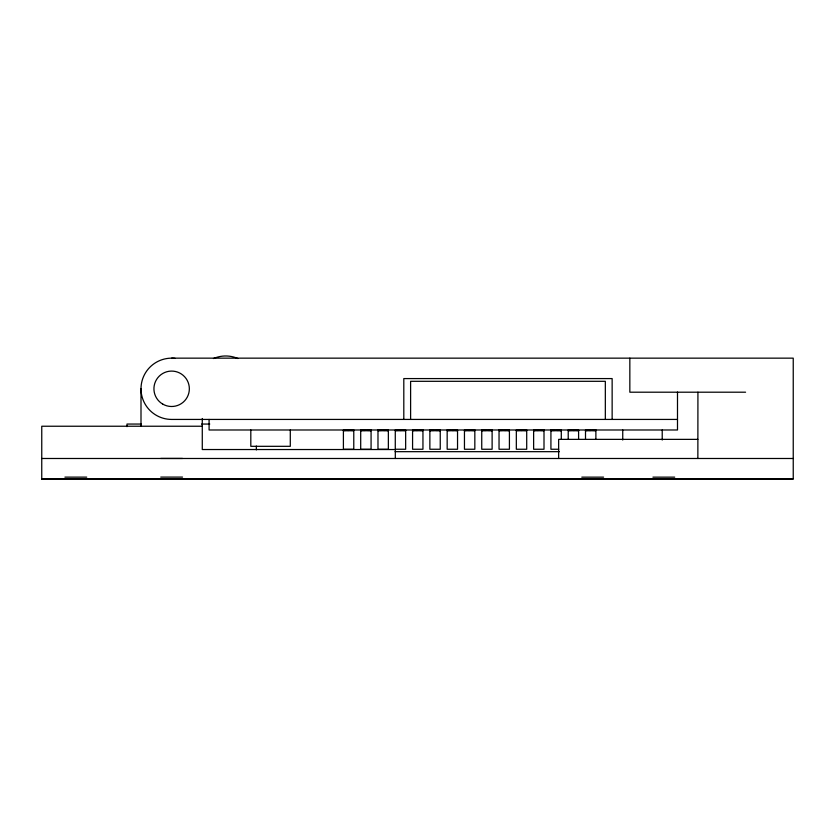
<?xml version="1.0" encoding="UTF-8"?>
<svg xmlns="http://www.w3.org/2000/svg" width="835" height="835" viewBox="0 0 835 835"><rect width="100%" height="100%" fill="white"/><g stroke="black" fill="none" stroke-linecap="round" stroke-linejoin="round"><path stroke-width="1.25" d="M793.24 478.935L41.75 479.019L793.24 478.914L793.24 358.152L171.645 358.152M745.582 392.2L629.841 392.2L629.841 358.152M677.498 419.431L171.645 419.431A30.634 30.634 0 0 1 141.052 387.075A30.634 30.634 0 0 1 175.068 358.351M141.209 424.055L126.983 424.055L126.983 426.643M201.59 424.055L209.773 424.055M202.279 426.236L41.76 426.236L41.75 479.019M343.404 430.662L353.779 430.662M360.699 430.662L371.074 430.662M377.984 430.662L388.358 430.662M395.279 430.662L405.653 430.662M412.573 430.662L422.948 430.662M429.868 430.662L440.243 430.662M447.163 430.662L457.538 430.662M464.458 430.662L474.833 430.662M481.743 430.662L492.118 430.662M499.038 430.662L509.413 430.662M516.333 430.662L526.708 430.662M533.628 430.662L544.003 430.662M550.923 430.662L561.297 430.662M568.217 430.662L578.592 430.662M585.502 430.662L595.877 430.662M697.862 439.367L558.646 439.367L558.646 458.488M558.698 449.251L550.923 449.251L550.923 429.983M395.08 451.672L559.419 451.672M160.748 458.446L182.531 458.446M41.75 458.488L793.24 458.488M64.911 477.129L86.704 477.129M160.748 477.098L182.531 477.098M581.797 477.15L603.58 477.15M652.928 477.15L674.711 477.15M697.924 392.2L697.862 458.488M677.498 392.053L677.498 429.983L209.084 429.983L209.084 419.431M662.218 429.983L662.218 440.035M622.743 429.983L622.743 440.035M612.139 419.431L612.139 378.579L403.806 378.579L403.806 419.431M605.333 419.431L605.333 381.303L410.611 381.303L410.611 419.431M595.877 429.983L595.877 439.335M595.699 429.983L595.699 430.662M595.188 429.983L595.188 430.662M594.363 429.983L594.363 430.662M593.288 429.983L593.288 430.662M592.036 429.983L592.036 430.662M590.689 429.983L590.689 430.662M589.353 429.983L589.353 430.662M588.101 429.983L588.101 430.662M587.026 429.983L587.026 430.662M586.201 429.983L586.201 430.662M585.679 429.983L585.679 430.662M585.502 429.983L585.502 439.335M578.592 429.983L578.592 439.335M578.415 429.983L578.415 430.662M577.893 429.983L577.893 430.662M577.068 429.983L577.068 430.662M575.993 429.983L575.993 430.662M574.741 429.983L574.741 430.662M573.405 429.983L573.405 430.662M572.058 429.983L572.058 430.662M570.806 429.983L570.806 430.662M569.731 429.983L569.731 430.662M568.906 429.983L568.906 430.662M568.384 429.983L568.384 430.662M568.217 429.983L568.217 439.335M561.297 429.983L561.297 439.335M561.12 429.983L561.12 430.662M560.598 429.983L560.598 430.662M559.774 429.983L559.774 430.662M558.698 429.983L558.698 430.662M557.446 429.983L557.446 430.662M556.11 429.983L556.11 430.662M554.764 429.983L554.764 430.662M553.511 429.983L553.511 430.662M552.436 429.983L552.436 430.662M551.611 429.983L551.611 430.662M551.1 429.983L551.1 430.662M544.003 429.983L544.003 449.251L533.628 449.251L533.628 429.983M543.825 429.983L543.825 430.662M543.303 429.983L543.303 430.662M542.479 429.983L542.479 430.662M541.404 429.983L541.404 430.662M540.161 429.983L540.161 430.662M538.815 429.983L538.815 430.662M537.469 429.983L537.469 430.662M536.216 429.983L536.216 430.662M535.141 429.983L535.141 430.662M534.317 429.983L534.317 430.662M533.805 429.983L533.805 430.662M526.708 429.983L526.708 449.251L516.333 449.251L516.333 429.983M526.53 429.983L526.53 430.662M526.019 429.983L526.019 430.662M525.194 429.983L525.194 430.662M524.119 429.983L524.119 430.662M522.867 429.983L522.867 430.662M521.52 429.983L521.52 430.662M520.174 429.983L520.174 430.662M518.932 429.983L518.932 430.662M517.857 429.983L517.857 430.662M517.032 429.983L517.032 430.662M516.51 429.983L516.51 430.662M509.413 429.983L509.413 449.251L499.038 449.251L499.038 429.983M509.235 429.983L509.235 430.662M508.724 429.983L508.724 430.662M507.899 429.983L507.899 430.662M506.824 429.983L506.824 430.662M505.572 429.983L505.572 430.662M504.225 429.983L504.225 430.662M502.889 429.983L502.889 430.662M501.637 429.983L501.637 430.662M500.562 429.983L500.562 430.662M499.737 429.983L499.737 430.662M499.215 429.983L499.215 430.662M492.118 429.983L492.118 449.251L481.743 449.251L481.743 429.983M491.951 429.983L491.951 430.662M491.429 429.983L491.429 430.662M490.604 429.983L490.604 430.662M489.529 429.983L489.529 430.662M488.277 429.983L488.277 430.662M486.93 429.983L486.93 430.662M485.594 429.983L485.594 430.662M484.342 429.983L484.342 430.662M483.267 429.983L483.267 430.662M482.442 429.983L482.442 430.662M481.92 429.983L481.92 430.662M474.833 429.983L474.833 449.251L464.458 449.251L464.458 429.983M474.656 429.983L474.656 430.662M474.134 429.983L474.134 430.662M473.309 429.983L473.309 430.662M472.234 429.983L472.234 430.662M470.982 429.983L470.982 430.662M469.646 429.983L469.646 430.662M468.299 429.983L468.299 430.662M467.047 429.983L467.047 430.662M465.972 429.983L465.972 430.662M465.147 429.983L465.147 430.662M464.625 429.983L464.625 430.662M457.538 429.983L457.538 449.251L447.163 449.251L447.163 429.983M457.361 429.983L457.361 430.662M456.839 429.983L456.839 430.662M456.014 429.983L456.014 430.662M454.939 429.983L454.939 430.662M453.687 429.983L453.687 430.662M452.351 429.983L452.351 430.662M451.004 429.983L451.004 430.662M449.752 429.983L449.752 430.662M448.677 429.983L448.677 430.662M447.852 429.983L447.852 430.662M447.341 429.983L447.341 430.662M440.243 429.983L440.243 449.251L429.868 449.251L429.868 429.983M440.066 429.983L440.066 430.662M439.544 429.983L439.544 430.662M438.719 429.983L438.719 430.662M437.644 429.983L437.644 430.662M436.402 429.983L436.402 430.662M435.056 429.983L435.056 430.662M433.709 429.983L433.709 430.662M432.457 429.983L432.457 430.662M431.382 429.983L431.382 430.662M430.557 429.983L430.557 430.662M430.046 429.983L430.046 430.662M422.948 429.983L422.948 449.251L412.573 449.251L412.573 429.983M422.771 429.983L422.771 430.662M422.26 429.983L422.26 430.662M421.435 429.983L421.435 430.662M420.36 429.983L420.36 430.662M419.107 429.983L419.107 430.662M417.761 429.983L417.761 430.662M416.414 429.983L416.414 430.662M415.172 429.983L415.172 430.662M414.097 429.983L414.097 430.662M413.273 429.983L413.273 430.662M412.751 429.983L412.751 430.662M405.653 429.983L405.653 449.251L395.279 449.251L395.279 429.983M405.476 429.983L405.476 430.662M404.965 429.983L404.965 430.662M404.14 429.983L404.14 430.662M403.065 429.983L403.065 430.662M401.812 429.983L401.812 430.662M400.466 429.983L400.466 430.662M399.13 429.983L399.13 430.662M397.877 429.983L397.877 430.662M396.802 429.983L396.802 430.662M395.978 429.983L395.978 430.662M395.456 429.983L395.456 430.662M395.31 458.498L395.31 449.533L202.279 449.533L202.279 418.492M388.358 429.983L388.358 449.251L377.984 449.251L377.984 429.983M388.192 429.983L388.192 430.662M387.67 429.983L387.67 430.662M386.845 429.983L386.845 430.662M385.77 429.983L385.77 430.662M384.517 429.983L384.517 430.662M383.171 429.983L383.171 430.662M381.835 429.983L381.835 430.662M380.583 429.983L380.583 430.662M379.507 429.983L379.507 430.662M378.683 429.983L378.683 430.662M378.161 429.983L378.161 430.662M371.074 429.983L371.074 449.251L360.699 449.251L360.699 429.983M370.897 429.983L370.897 430.662M370.375 429.983L370.375 430.662M369.55 429.983L369.55 430.662M368.475 429.983L368.475 430.662M367.223 429.983L367.223 430.662M365.887 429.983L365.887 430.662M364.54 429.983L364.54 430.662M363.288 429.983L363.288 430.662M362.213 429.983L362.213 430.662M361.388 429.983L361.388 430.662M360.866 429.983L360.866 430.662M353.779 429.983L353.779 449.251L343.404 449.251L343.404 429.983M353.602 429.983L353.602 430.662M353.08 429.983L353.08 430.662M352.255 429.983L352.255 430.662M351.18 429.983L351.18 430.662M349.928 429.983L349.928 430.662M348.592 429.983L348.592 430.662M347.245 429.983L347.245 430.662M345.993 429.983L345.993 430.662M344.918 429.983L344.918 430.662M344.093 429.983L344.093 430.662M343.582 429.983L343.582 430.662M290.288 429.983L290.288 446.318L250.813 446.318L250.813 429.983M256.345 446.047L256.345 449.919M141 388.786L141 426.236M213.447 358.539A30.634 30.634 0 0 1 237.965 358.539M162.783 404.13A17.712 17.712 0 0 0 189.347 388.786A17.712 17.712 0 0 0 162.783 373.454A17.712 17.712 0 0 0 162.783 404.13"/></g></svg>
